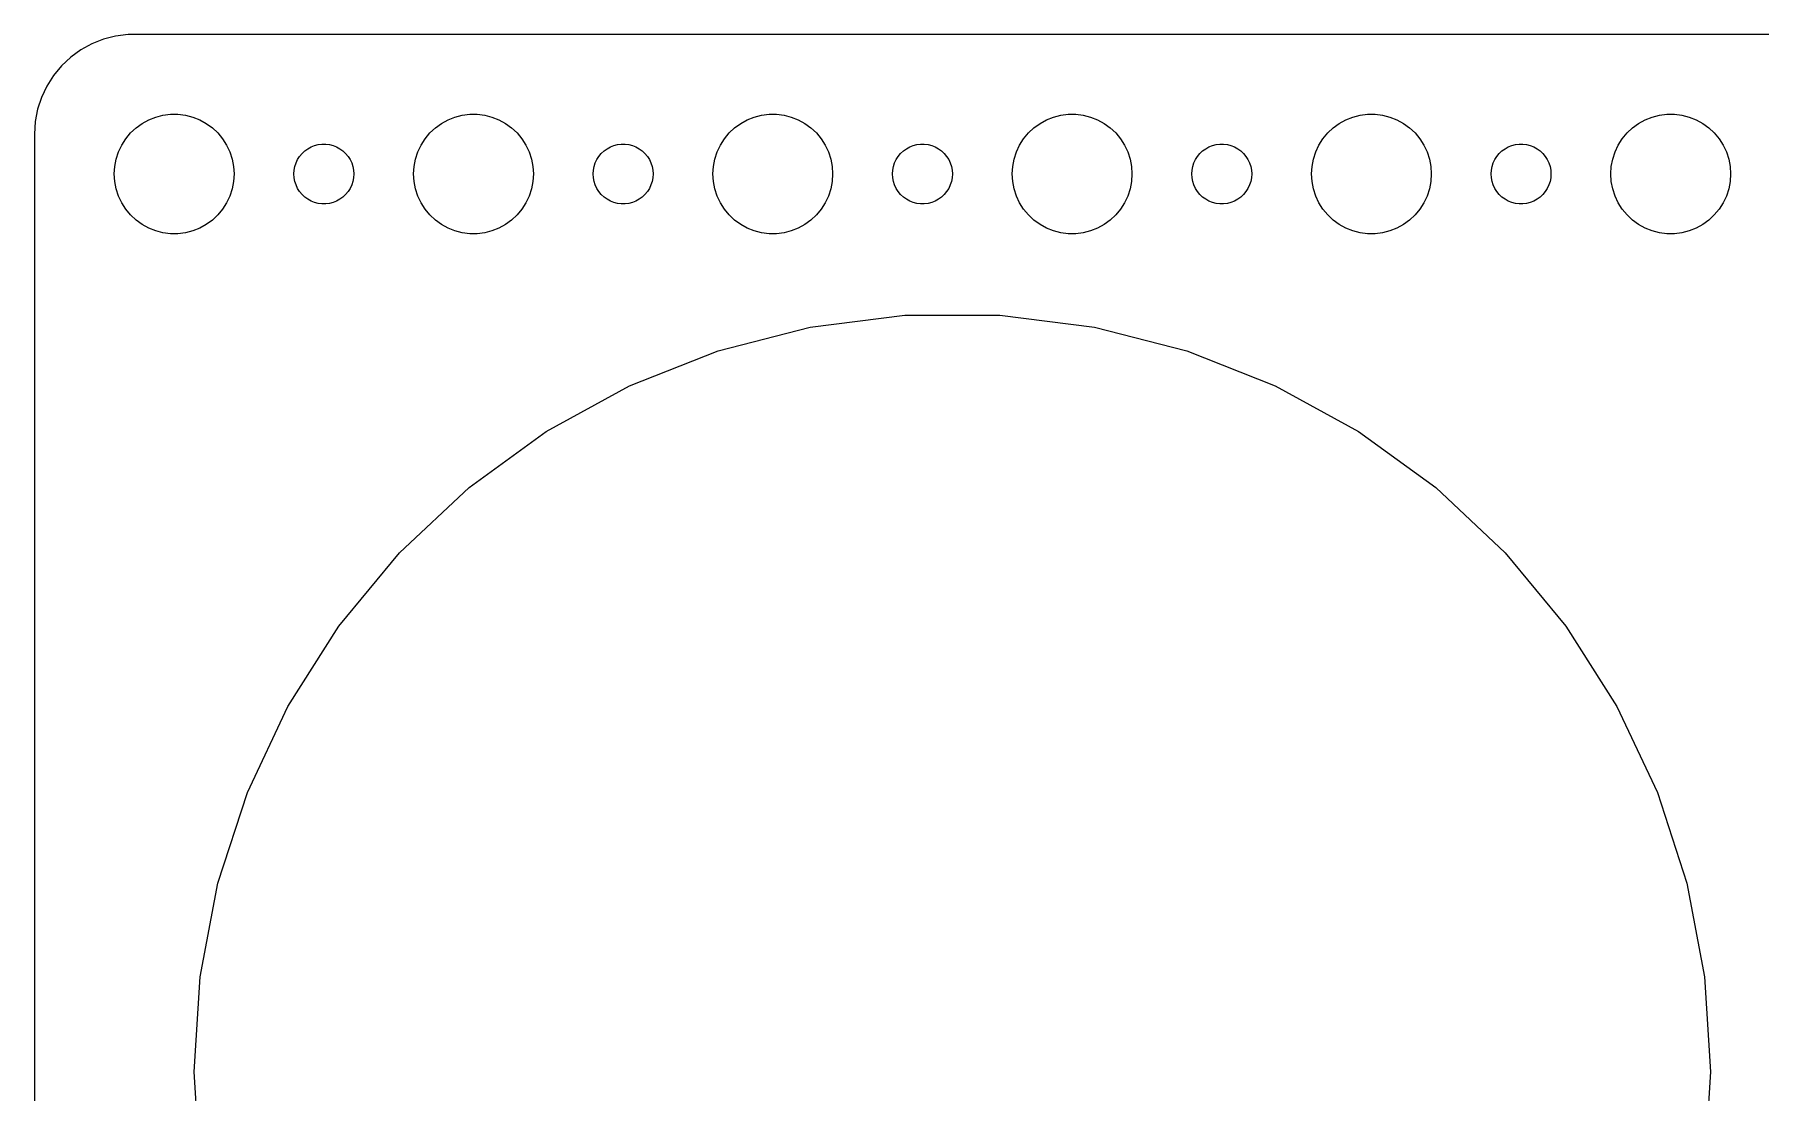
# Model space of a CAD drawing. Header units: metres. Extents: x -127 to 127, y -52 to 52.
# Drawn here: x -127 to -40.5, y -1 to 52 of the extents above; entities that cross this region are included whole.
import ezdxf

# ---------------------------------------------------------------- set-up
doc = ezdxf.new("R2010")
doc.units = ezdxf.units.M

msp = doc.modelspace()

# ---------------------------------------------------------------- linework, layer by layer
for p, q in [((-122.937, 51.9114), (-123.545, 51.7553)), ((-122.314, 51.9901), (-122.937, 51.9114)), ((122.314, 51.9901), (-122.314, 51.9901)), ((-124.679, 51.2216), (-125.187, 50.8526)), ((-124.129, 51.5241), (-124.679, 51.2216)), ((-123.545, 51.7553), (-124.129, 51.5241)), ((-125.645, 50.4227), (-126.045, 49.9389)), ((-125.187, 50.8526), (-125.645, 50.4227)), ((-126.382, 49.4088), (-126.649, 48.8406)), ((-126.045, 49.9389), (-126.382, 49.4088)), ((-126.649, 48.8406), (-126.843, 48.2434)), ((-126.961, 47.6267), (-127, 47)), ((-126.843, 48.2434), (-126.961, 47.6267)), ((-121.607, 47.533), (-121.277, 47.7145)), ((-121.277, 47.7145), (-120.927, 47.8532)), ((-120.927, 47.8532), (-120.562, 47.9469)), ((-120.562, 47.9469), (-120.188, 47.9941)), ((-120.188, 47.9941), (-119.812, 47.9941)), ((-119.812, 47.9941), (-119.438, 47.9469)), ((-119.438, 47.9469), (-119.073, 47.8532)), ((-119.073, 47.8532), (-118.723, 47.7145)), ((-118.723, 47.7145), (-118.393, 47.533)), ((-106.607, 47.533), (-106.277, 47.7145)), ((-106.277, 47.7145), (-105.927, 47.8532)), ((-105.927, 47.8532), (-105.562, 47.9469)), ((-105.562, 47.9469), (-105.188, 47.9941)), ((-105.188, 47.9941), (-104.812, 47.9941)), ((-104.812, 47.9941), (-104.438, 47.9469)), ((-104.438, 47.9469), (-104.073, 47.8532)), ((-104.073, 47.8532), (-103.723, 47.7145)), ((-103.723, 47.7145), (-103.393, 47.533)), ((-91.6075, 47.533), (-91.2773, 47.7145)), ((-91.2773, 47.7145), (-90.927, 47.8532)), ((-90.927, 47.8532), (-90.5621, 47.9469)), ((-90.5621, 47.9469), (-90.1884, 47.9941)), ((-90.1884, 47.9941), (-89.8116, 47.9941)), ((-89.8116, 47.9941), (-89.4379, 47.9469)), ((-89.4379, 47.9469), (-89.073, 47.8532)), ((-89.073, 47.8532), (-88.7227, 47.7145)), ((-88.7227, 47.7145), (-88.3925, 47.533)), ((-76.6075, 47.533), (-76.2773, 47.7145)), ((-76.2773, 47.7145), (-75.927, 47.8532)), ((-75.927, 47.8532), (-75.5621, 47.9469)), ((-75.5621, 47.9469), (-75.1884, 47.9941)), ((-75.1884, 47.9941), (-74.8116, 47.9941)), ((-74.8116, 47.9941), (-74.4379, 47.9469)), ((-74.4379, 47.9469), (-74.073, 47.8532)), ((-74.073, 47.8532), (-73.7227, 47.7145)), ((-73.7227, 47.7145), (-73.3925, 47.533)), ((-61.6075, 47.533), (-61.2773, 47.7145)), ((-61.2773, 47.7145), (-60.927, 47.8532)), ((-60.927, 47.8532), (-60.5621, 47.9469)), ((-60.5621, 47.9469), (-60.1884, 47.9941)), ((-60.1884, 47.9941), (-59.8116, 47.9941)), ((-59.8116, 47.9941), (-59.4379, 47.9469)), ((-59.4379, 47.9469), (-59.0729, 47.8532)), ((-59.0729, 47.8532), (-58.7227, 47.7145)), ((-58.7227, 47.7145), (-58.3925, 47.533)), ((-46.6075, 47.533), (-46.2773, 47.7145)), ((-46.2773, 47.7145), (-45.927, 47.8532)), ((-45.927, 47.8532), (-45.5621, 47.9469)), ((-45.5621, 47.9469), (-45.1884, 47.9941)), ((-45.1884, 47.9941), (-44.8116, 47.9941)), ((-44.8116, 47.9941), (-44.4379, 47.9469)), ((-44.4379, 47.9469), (-44.0729, 47.8532)), ((-44.0729, 47.8532), (-43.7227, 47.7145)), ((-43.7227, 47.7145), (-43.3925, 47.533)), ((-127, 47), (-127, -47)), ((-122.629, 46.4453), (-122.427, 46.7634)), ((-122.427, 46.7634), (-122.187, 47.0536)), ((-122.187, 47.0536), (-121.912, 47.3115)), ((-121.912, 47.3115), (-121.607, 47.533)), ((-118.393, 47.533), (-118.088, 47.3115)), ((-118.088, 47.3115), (-117.813, 47.0536)), ((-117.813, 47.0536), (-117.573, 46.7634)), ((-117.573, 46.7634), (-117.371, 46.4453)), ((-107.629, 46.4453), (-107.427, 46.7634)), ((-107.427, 46.7634), (-107.187, 47.0536)), ((-107.187, 47.0536), (-106.912, 47.3115)), ((-106.912, 47.3115), (-106.607, 47.533)), ((-103.393, 47.533), (-103.088, 47.3115)), ((-103.088, 47.3115), (-102.813, 47.0536)), ((-102.813, 47.0536), (-102.573, 46.7634)), ((-102.573, 46.7634), (-102.371, 46.4453)), ((-92.6289, 46.4453), (-92.427, 46.7634)), ((-92.427, 46.7634), (-92.1869, 47.0536)), ((-92.1869, 47.0536), (-91.9123, 47.3115)), ((-91.9123, 47.3115), (-91.6075, 47.533)), ((-88.3925, 47.533), (-88.0877, 47.3115)), ((-88.0877, 47.3115), (-87.8131, 47.0536)), ((-87.8131, 47.0536), (-87.573, 46.7634)), ((-87.573, 46.7634), (-87.3711, 46.4453)), ((-77.6289, 46.4453), (-77.427, 46.7634)), ((-77.427, 46.7634), (-77.1869, 47.0536)), ((-77.1869, 47.0536), (-76.9123, 47.3115)), ((-76.9123, 47.3115), (-76.6075, 47.533)), ((-73.3925, 47.533), (-73.0877, 47.3115)), ((-73.0877, 47.3115), (-72.8131, 47.0536)), ((-72.8131, 47.0536), (-72.573, 46.7634)), ((-72.573, 46.7634), (-72.3711, 46.4453)), ((-62.6289, 46.4453), (-62.427, 46.7634)), ((-62.427, 46.7634), (-62.1869, 47.0536)), ((-62.1869, 47.0536), (-61.9123, 47.3115)), ((-61.9123, 47.3115), (-61.6075, 47.533)), ((-58.3925, 47.533), (-58.0877, 47.3115)), ((-58.0877, 47.3115), (-57.8131, 47.0536)), ((-57.8131, 47.0536), (-57.5729, 46.7634)), ((-57.5729, 46.7634), (-57.3711, 46.4453)), ((-47.6289, 46.4453), (-47.427, 46.7634)), ((-47.427, 46.7634), (-47.1869, 47.0536)), ((-47.1869, 47.0536), (-46.9123, 47.3115)), ((-46.9123, 47.3115), (-46.6075, 47.533)), ((-43.3925, 47.533), (-43.0877, 47.3115)), ((-43.0877, 47.3115), (-42.8131, 47.0536)), ((-42.8131, 47.0536), (-42.5729, 46.7634)), ((-42.5729, 46.7634), (-42.3711, 46.4453)), ((-122.906, 45.7461), (-122.789, 46.1044)), ((-122.789, 46.1044), (-122.629, 46.4453)), ((-117.371, 46.4453), (-117.211, 46.1044)), ((-117.211, 46.1044), (-117.094, 45.7461)), ((-113.814, 45.7226), (-113.714, 45.8817)), ((-113.714, 45.8817), (-113.593, 46.0268)), ((-113.593, 46.0268), (-113.456, 46.1558)), ((-113.456, 46.1558), (-113.304, 46.2665)), ((-113.304, 46.2665), (-113.139, 46.3572)), ((-113.139, 46.3572), (-112.964, 46.4266)), ((-112.964, 46.4266), (-112.781, 46.4734)), ((-112.781, 46.4734), (-112.594, 46.497)), ((-112.594, 46.497), (-112.406, 46.497)), ((-112.406, 46.497), (-112.219, 46.4734)), ((-112.219, 46.4734), (-112.036, 46.4266)), ((-112.036, 46.4266), (-111.861, 46.3572)), ((-111.861, 46.3572), (-111.696, 46.2665)), ((-111.696, 46.2665), (-111.544, 46.1558)), ((-111.544, 46.1558), (-111.407, 46.0268)), ((-111.407, 46.0268), (-111.286, 45.8817)), ((-111.286, 45.8817), (-111.186, 45.7226)), ((-107.906, 45.7461), (-107.789, 46.1044)), ((-107.789, 46.1044), (-107.629, 46.4453)), ((-102.371, 46.4453), (-102.211, 46.1044)), ((-102.211, 46.1044), (-102.094, 45.7461)), ((-98.8145, 45.7226), (-98.7135, 45.8817)), ((-98.7135, 45.8817), (-98.5934, 46.0268)), ((-98.5934, 46.0268), (-98.4561, 46.1558)), ((-98.4561, 46.1558), (-98.3037, 46.2665)), ((-98.3037, 46.2665), (-98.1387, 46.3572)), ((-98.1387, 46.3572), (-97.9635, 46.4266)), ((-97.9635, 46.4266), (-97.7811, 46.4734)), ((-97.7811, 46.4734), (-97.5942, 46.497)), ((-97.5942, 46.497), (-97.4058, 46.497)), ((-97.4058, 46.497), (-97.2189, 46.4734)), ((-97.2189, 46.4734), (-97.0365, 46.4266)), ((-97.0365, 46.4266), (-96.8613, 46.3572)), ((-96.8613, 46.3572), (-96.6963, 46.2665)), ((-96.6963, 46.2665), (-96.5439, 46.1558)), ((-96.5439, 46.1558), (-96.4065, 46.0268)), ((-96.4065, 46.0268), (-96.2865, 45.8817)), ((-96.2865, 45.8817), (-96.1855, 45.7226)), ((-92.9057, 45.7461), (-92.7893, 46.1044)), ((-92.7893, 46.1044), (-92.6289, 46.4453)), ((-87.3711, 46.4453), (-87.2107, 46.1044)), ((-87.2107, 46.1044), (-87.0943, 45.7461)), ((-83.8145, 45.7226), (-83.7135, 45.8817)), ((-83.7135, 45.8817), (-83.5934, 46.0268)), ((-83.5934, 46.0268), (-83.4561, 46.1558)), ((-83.4561, 46.1558), (-83.3037, 46.2665)), ((-83.3037, 46.2665), (-83.1387, 46.3572)), ((-83.1387, 46.3572), (-82.9635, 46.4266)), ((-82.9635, 46.4266), (-82.7811, 46.4734)), ((-82.7811, 46.4734), (-82.5942, 46.497)), ((-82.5942, 46.497), (-82.4058, 46.497)), ((-82.4058, 46.497), (-82.2189, 46.4734)), ((-82.2189, 46.4734), (-82.0365, 46.4266)), ((-82.0365, 46.4266), (-81.8613, 46.3572)), ((-81.8613, 46.3572), (-81.6963, 46.2665)), ((-81.6963, 46.2665), (-81.5439, 46.1558)), ((-81.5439, 46.1558), (-81.4065, 46.0268)), ((-81.4065, 46.0268), (-81.2865, 45.8817)), ((-81.2865, 45.8817), (-81.1855, 45.7226)), ((-77.9057, 45.7461), (-77.7893, 46.1044)), ((-77.7893, 46.1044), (-77.6289, 46.4453)), ((-72.3711, 46.4453), (-72.2107, 46.1044)), ((-72.2107, 46.1044), (-72.0943, 45.7461)), ((-68.8145, 45.7226), (-68.7135, 45.8817)), ((-68.7135, 45.8817), (-68.5934, 46.0268)), ((-68.5934, 46.0268), (-68.4561, 46.1558)), ((-68.4561, 46.1558), (-68.3037, 46.2665)), ((-68.3037, 46.2665), (-68.1387, 46.3572)), ((-68.1387, 46.3572), (-67.9635, 46.4266)), ((-67.9635, 46.4266), (-67.7811, 46.4734)), ((-67.7811, 46.4734), (-67.5942, 46.497)), ((-67.5942, 46.497), (-67.4058, 46.497)), ((-67.4058, 46.497), (-67.2189, 46.4734)), ((-67.2189, 46.4734), (-67.0365, 46.4266)), ((-67.0365, 46.4266), (-66.8613, 46.3572)), ((-66.8613, 46.3572), (-66.6963, 46.2665)), ((-66.6963, 46.2665), (-66.5439, 46.1558)), ((-66.5439, 46.1558), (-66.4065, 46.0268)), ((-66.4065, 46.0268), (-66.2865, 45.8817)), ((-66.2865, 45.8817), (-66.1855, 45.7226)), ((-62.9057, 45.7461), (-62.7893, 46.1044)), ((-62.7893, 46.1044), (-62.6289, 46.4453)), ((-57.3711, 46.4453), (-57.2107, 46.1044)), ((-57.2107, 46.1044), (-57.0942, 45.7461)), ((-53.8145, 45.7226), (-53.7135, 45.8817)), ((-53.7135, 45.8817), (-53.5934, 46.0268)), ((-53.5934, 46.0268), (-53.4561, 46.1558)), ((-53.4561, 46.1558), (-53.3037, 46.2665)), ((-53.3037, 46.2665), (-53.1387, 46.3572)), ((-53.1387, 46.3572), (-52.9635, 46.4266)), ((-52.9635, 46.4266), (-52.7811, 46.4734)), ((-52.7811, 46.4734), (-52.5942, 46.497)), ((-52.5942, 46.497), (-52.4058, 46.497)), ((-52.4058, 46.497), (-52.2189, 46.4734)), ((-52.2189, 46.4734), (-52.0365, 46.4266)), ((-52.0365, 46.4266), (-51.8613, 46.3572)), ((-51.8613, 46.3572), (-51.6963, 46.2665)), ((-51.6963, 46.2665), (-51.5439, 46.1558)), ((-51.5439, 46.1558), (-51.4065, 46.0268)), ((-51.4065, 46.0268), (-51.2865, 45.8817)), ((-51.2865, 45.8817), (-51.1855, 45.7226)), ((-47.9057, 45.7461), (-47.7893, 46.1044)), ((-47.7893, 46.1044), (-47.6289, 46.4453)), ((-42.3711, 46.4453), (-42.2107, 46.1044)), ((-42.2107, 46.1044), (-42.0942, 45.7461)), ((-123, 45), (-122.976, 45.376)), ((-122.976, 44.624), (-123, 45)), ((-122.976, 45.376), (-122.906, 45.7461)), ((-117.094, 45.7461), (-117.024, 45.376)), ((-117.024, 45.376), (-117, 45)), ((-117, 45), (-117.024, 44.624)), ((-114, 45), (-113.988, 45.188)), ((-113.988, 44.812), (-114, 45)), ((-113.988, 45.188), (-113.953, 45.373)), ((-113.953, 45.373), (-113.895, 45.5522)), ((-113.895, 45.5522), (-113.814, 45.7226)), ((-111.186, 45.7226), (-111.105, 45.5522)), ((-111.105, 45.5522), (-111.047, 45.373)), ((-111.047, 45.373), (-111.012, 45.188)), ((-111.012, 45.188), (-111, 45)), ((-111, 45), (-111.012, 44.812)), ((-108, 45), (-107.976, 45.376)), ((-107.976, 44.624), (-108, 45)), ((-107.976, 45.376), (-107.906, 45.7461)), ((-102.094, 45.7461), (-102.024, 45.376)), ((-102.024, 45.376), (-102, 45)), ((-102, 45), (-102.024, 44.624)), ((-99, 45), (-98.9882, 45.188)), ((-98.9882, 44.812), (-99, 45)), ((-98.9882, 45.188), (-98.9529, 45.373)), ((-98.9529, 45.373), (-98.8947, 45.5522)), ((-98.8947, 45.5522), (-98.8145, 45.7226)), ((-96.1855, 45.7226), (-96.1053, 45.5522)), ((-96.1053, 45.5522), (-96.0471, 45.373)), ((-96.0471, 45.373), (-96.0118, 45.188)), ((-96.0118, 45.188), (-96, 45)), ((-96, 45), (-96.0118, 44.812)), ((-93, 45), (-92.9763, 45.376)), ((-92.9763, 44.624), (-93, 45)), ((-92.9763, 45.376), (-92.9057, 45.7461)), ((-87.0943, 45.7461), (-87.0237, 45.376)), ((-87.0237, 45.376), (-87, 45)), ((-87, 45), (-87.0237, 44.624)), ((-84, 45), (-83.9882, 45.188)), ((-83.9882, 44.812), (-84, 45)), ((-83.9882, 45.188), (-83.9529, 45.373)), ((-83.9529, 45.373), (-83.8947, 45.5522)), ((-83.8947, 45.5522), (-83.8145, 45.7226)), ((-81.1855, 45.7226), (-81.1053, 45.5522)), ((-81.1053, 45.5522), (-81.0471, 45.373)), ((-81.0471, 45.373), (-81.0118, 45.188)), ((-81.0118, 45.188), (-81, 45)), ((-81, 45), (-81.0118, 44.812)), ((-78, 45), (-77.9763, 45.376)), ((-77.9763, 44.624), (-78, 45)), ((-77.9763, 45.376), (-77.9057, 45.7461)), ((-72.0943, 45.7461), (-72.0237, 45.376)), ((-72.0237, 45.376), (-72, 45)), ((-72, 45), (-72.0237, 44.624)), ((-69, 45), (-68.9882, 45.188)), ((-68.9882, 44.812), (-69, 45)), ((-68.9882, 45.188), (-68.9529, 45.373)), ((-68.9529, 45.373), (-68.8947, 45.5522)), ((-68.8947, 45.5522), (-68.8145, 45.7226)), ((-66.1855, 45.7226), (-66.1053, 45.5522)), ((-66.1053, 45.5522), (-66.0471, 45.373)), ((-66.0471, 45.373), (-66.0118, 45.188)), ((-66.0118, 45.188), (-66, 45)), ((-66, 45), (-66.0118, 44.812)), ((-63, 45), (-62.9763, 45.376)), ((-62.9763, 44.624), (-63, 45)), ((-62.9763, 45.376), (-62.9057, 45.7461)), ((-57.0942, 45.7461), (-57.0237, 45.376)), ((-57.0237, 45.376), (-57, 45)), ((-57, 45), (-57.0237, 44.624)), ((-54, 45), (-53.9882, 45.188)), ((-53.9882, 44.812), (-54, 45)), ((-53.9882, 45.188), (-53.9529, 45.373)), ((-53.9529, 45.373), (-53.8947, 45.5522)), ((-53.8947, 45.5522), (-53.8145, 45.7226)), ((-51.1855, 45.7226), (-51.1053, 45.5522)), ((-51.1053, 45.5522), (-51.0471, 45.373)), ((-51.0471, 45.373), (-51.0118, 45.188)), ((-51.0118, 45.188), (-51, 45)), ((-51, 45), (-51.0118, 44.812)), ((-48, 45), (-47.9763, 45.376)), ((-47.9763, 44.624), (-48, 45)), ((-47.9763, 45.376), (-47.9057, 45.7461)), ((-42.0942, 45.7461), (-42.0237, 45.376)), ((-42.0237, 45.376), (-42, 45)), ((-42, 45), (-42.0237, 44.624)), ((-122.906, 44.2539), (-122.976, 44.624)), ((-122.789, 43.8956), (-122.906, 44.2539)), ((-117.094, 44.2539), (-117.211, 43.8956)), ((-117.024, 44.624), (-117.094, 44.2539)), ((-113.953, 44.627), (-113.988, 44.812)), ((-113.895, 44.4478), (-113.953, 44.627)), ((-113.814, 44.2774), (-113.895, 44.4478)), ((-113.714, 44.1183), (-113.814, 44.2774)), ((-113.593, 43.9732), (-113.714, 44.1183)), ((-111.286, 44.1183), (-111.407, 43.9732)), ((-111.186, 44.2774), (-111.286, 44.1183)), ((-111.105, 44.4478), (-111.186, 44.2774)), ((-111.047, 44.627), (-111.105, 44.4478)), ((-111.012, 44.812), (-111.047, 44.627)), ((-107.906, 44.2539), (-107.976, 44.624)), ((-107.789, 43.8956), (-107.906, 44.2539)), ((-102.094, 44.2539), (-102.211, 43.8956)), ((-102.024, 44.624), (-102.094, 44.2539)), ((-98.9529, 44.627), (-98.9882, 44.812)), ((-98.8947, 44.4478), (-98.9529, 44.627)), ((-98.8145, 44.2774), (-98.8947, 44.4478)), ((-98.7135, 44.1183), (-98.8145, 44.2774)), ((-98.5934, 43.9732), (-98.7135, 44.1183)), ((-96.2865, 44.1183), (-96.4065, 43.9732)), ((-96.1855, 44.2774), (-96.2865, 44.1183)), ((-96.1053, 44.4478), (-96.1855, 44.2774)), ((-96.0471, 44.627), (-96.1053, 44.4478)), ((-96.0118, 44.812), (-96.0471, 44.627)), ((-92.9057, 44.2539), (-92.9763, 44.624)), ((-92.7893, 43.8956), (-92.9057, 44.2539)), ((-87.0943, 44.2539), (-87.2107, 43.8956)), ((-87.0237, 44.624), (-87.0943, 44.2539)), ((-83.9529, 44.627), (-83.9882, 44.812)), ((-83.8947, 44.4478), (-83.9529, 44.627)), ((-83.8145, 44.2774), (-83.8947, 44.4478)), ((-83.7135, 44.1183), (-83.8145, 44.2774)), ((-83.5934, 43.9732), (-83.7135, 44.1183)), ((-81.2865, 44.1183), (-81.4065, 43.9732)), ((-81.1855, 44.2774), (-81.2865, 44.1183)), ((-81.1053, 44.4478), (-81.1855, 44.2774)), ((-81.0471, 44.627), (-81.1053, 44.4478)), ((-81.0118, 44.812), (-81.0471, 44.627)), ((-77.9057, 44.2539), (-77.9763, 44.624)), ((-77.7893, 43.8956), (-77.9057, 44.2539)), ((-72.0943, 44.2539), (-72.2107, 43.8956)), ((-72.0237, 44.624), (-72.0943, 44.2539)), ((-68.9529, 44.627), (-68.9882, 44.812)), ((-68.8947, 44.4478), (-68.9529, 44.627)), ((-68.8145, 44.2774), (-68.8947, 44.4478)), ((-68.7135, 44.1183), (-68.8145, 44.2774)), ((-68.5934, 43.9732), (-68.7135, 44.1183)), ((-66.2865, 44.1183), (-66.4065, 43.9732)), ((-66.1855, 44.2774), (-66.2865, 44.1183)), ((-66.1053, 44.4478), (-66.1855, 44.2774)), ((-66.0471, 44.627), (-66.1053, 44.4478)), ((-66.0118, 44.812), (-66.0471, 44.627)), ((-62.9057, 44.2539), (-62.9763, 44.624)), ((-62.7893, 43.8956), (-62.9057, 44.2539)), ((-57.0942, 44.2539), (-57.2107, 43.8956)), ((-57.0237, 44.624), (-57.0942, 44.2539)), ((-53.9529, 44.627), (-53.9882, 44.812)), ((-53.8947, 44.4478), (-53.9529, 44.627)), ((-53.8145, 44.2774), (-53.8947, 44.4478)), ((-53.7135, 44.1183), (-53.8145, 44.2774)), ((-53.5934, 43.9732), (-53.7135, 44.1183)), ((-51.2865, 44.1183), (-51.4065, 43.9732)), ((-51.1855, 44.2774), (-51.2865, 44.1183)), ((-51.1053, 44.4478), (-51.1855, 44.2774)), ((-51.0471, 44.627), (-51.1053, 44.4478)), ((-51.0118, 44.812), (-51.0471, 44.627)), ((-47.9057, 44.2539), (-47.9763, 44.624)), ((-47.7893, 43.8956), (-47.9057, 44.2539)), ((-42.0942, 44.2539), (-42.2107, 43.8956)), ((-42.0237, 44.624), (-42.0942, 44.2539)), ((-122.629, 43.5547), (-122.789, 43.8956)), ((-122.427, 43.2366), (-122.629, 43.5547)), ((-117.371, 43.5547), (-117.573, 43.2366)), ((-117.211, 43.8956), (-117.371, 43.5547)), ((-113.456, 43.8442), (-113.593, 43.9732)), ((-113.304, 43.7335), (-113.456, 43.8442)), ((-113.139, 43.6428), (-113.304, 43.7335)), ((-112.964, 43.5734), (-113.139, 43.6428)), ((-112.781, 43.5266), (-112.964, 43.5734)), ((-112.594, 43.503), (-112.781, 43.5266)), ((-112.406, 43.503), (-112.594, 43.503)), ((-112.219, 43.5266), (-112.406, 43.503)), ((-112.036, 43.5734), (-112.219, 43.5266)), ((-111.861, 43.6428), (-112.036, 43.5734)), ((-111.696, 43.7335), (-111.861, 43.6428)), ((-111.544, 43.8442), (-111.696, 43.7335)), ((-111.407, 43.9732), (-111.544, 43.8442)), ((-107.629, 43.5547), (-107.789, 43.8956)), ((-107.427, 43.2366), (-107.629, 43.5547)), ((-102.371, 43.5547), (-102.573, 43.2366)), ((-102.211, 43.8956), (-102.371, 43.5547)), ((-98.4561, 43.8442), (-98.5934, 43.9732)), ((-98.3037, 43.7335), (-98.4561, 43.8442)), ((-98.1387, 43.6428), (-98.3037, 43.7335)), ((-97.9635, 43.5734), (-98.1387, 43.6428)), ((-97.7811, 43.5266), (-97.9635, 43.5734)), ((-97.5942, 43.503), (-97.7811, 43.5266)), ((-97.4058, 43.503), (-97.5942, 43.503)), ((-97.2189, 43.5266), (-97.4058, 43.503)), ((-97.0365, 43.5734), (-97.2189, 43.5266)), ((-96.8613, 43.6428), (-97.0365, 43.5734)), ((-96.6963, 43.7335), (-96.8613, 43.6428)), ((-96.5439, 43.8442), (-96.6963, 43.7335)), ((-96.4065, 43.9732), (-96.5439, 43.8442)), ((-92.6289, 43.5547), (-92.7893, 43.8956)), ((-92.427, 43.2366), (-92.6289, 43.5547)), ((-87.3711, 43.5547), (-87.573, 43.2366)), ((-87.2107, 43.8956), (-87.3711, 43.5547)), ((-83.4561, 43.8442), (-83.5934, 43.9732)), ((-83.3037, 43.7335), (-83.4561, 43.8442)), ((-83.1387, 43.6428), (-83.3037, 43.7335)), ((-82.9635, 43.5734), (-83.1387, 43.6428)), ((-82.7811, 43.5266), (-82.9635, 43.5734)), ((-82.5942, 43.503), (-82.7811, 43.5266)), ((-82.4058, 43.503), (-82.5942, 43.503)), ((-82.2189, 43.5266), (-82.4058, 43.503)), ((-82.0365, 43.5734), (-82.2189, 43.5266)), ((-81.8613, 43.6428), (-82.0365, 43.5734)), ((-81.6963, 43.7335), (-81.8613, 43.6428)), ((-81.5439, 43.8442), (-81.6963, 43.7335)), ((-81.4065, 43.9732), (-81.5439, 43.8442)), ((-77.6289, 43.5547), (-77.7893, 43.8956)), ((-77.427, 43.2366), (-77.6289, 43.5547)), ((-72.3711, 43.5547), (-72.573, 43.2366)), ((-72.2107, 43.8956), (-72.3711, 43.5547)), ((-68.4561, 43.8442), (-68.5934, 43.9732)), ((-68.3037, 43.7335), (-68.4561, 43.8442)), ((-68.1387, 43.6428), (-68.3037, 43.7335)), ((-67.9635, 43.5734), (-68.1387, 43.6428)), ((-67.7811, 43.5266), (-67.9635, 43.5734)), ((-67.5942, 43.503), (-67.7811, 43.5266)), ((-67.4058, 43.503), (-67.5942, 43.503)), ((-67.2189, 43.5266), (-67.4058, 43.503)), ((-67.0365, 43.5734), (-67.2189, 43.5266)), ((-66.8613, 43.6428), (-67.0365, 43.5734)), ((-66.6963, 43.7335), (-66.8613, 43.6428)), ((-66.5439, 43.8442), (-66.6963, 43.7335)), ((-66.4065, 43.9732), (-66.5439, 43.8442)), ((-62.6289, 43.5547), (-62.7893, 43.8956)), ((-62.427, 43.2366), (-62.6289, 43.5547)), ((-57.3711, 43.5547), (-57.5729, 43.2366)), ((-57.2107, 43.8956), (-57.3711, 43.5547)), ((-53.4561, 43.8442), (-53.5934, 43.9732)), ((-53.3037, 43.7335), (-53.4561, 43.8442)), ((-53.1387, 43.6428), (-53.3037, 43.7335)), ((-52.9635, 43.5734), (-53.1387, 43.6428)), ((-52.7811, 43.5266), (-52.9635, 43.5734)), ((-52.5942, 43.503), (-52.7811, 43.5266)), ((-52.4058, 43.503), (-52.5942, 43.503)), ((-52.2189, 43.5266), (-52.4058, 43.503)), ((-52.0365, 43.5734), (-52.2189, 43.5266)), ((-51.8613, 43.6428), (-52.0365, 43.5734)), ((-51.6963, 43.7335), (-51.8613, 43.6428)), ((-51.5439, 43.8442), (-51.6963, 43.7335)), ((-51.4065, 43.9732), (-51.5439, 43.8442)), ((-47.6289, 43.5547), (-47.7893, 43.8956)), ((-47.427, 43.2366), (-47.6289, 43.5547)), ((-42.3711, 43.5547), (-42.5729, 43.2366)), ((-42.2107, 43.8956), (-42.3711, 43.5547)), ((-122.187, 42.9464), (-122.427, 43.2366)), ((-121.912, 42.6885), (-122.187, 42.9464)), ((-121.607, 42.467), (-121.912, 42.6885)), ((-121.277, 42.2855), (-121.607, 42.467)), ((-118.393, 42.467), (-118.723, 42.2855)), ((-118.088, 42.6885), (-118.393, 42.467)), ((-117.813, 42.9464), (-118.088, 42.6885)), ((-117.573, 43.2366), (-117.813, 42.9464)), ((-107.187, 42.9464), (-107.427, 43.2366)), ((-106.912, 42.6885), (-107.187, 42.9464)), ((-106.607, 42.467), (-106.912, 42.6885)), ((-106.277, 42.2855), (-106.607, 42.467)), ((-103.393, 42.467), (-103.723, 42.2855)), ((-103.088, 42.6885), (-103.393, 42.467)), ((-102.813, 42.9464), (-103.088, 42.6885)), ((-102.573, 43.2366), (-102.813, 42.9464)), ((-92.1869, 42.9464), (-92.427, 43.2366)), ((-91.9123, 42.6885), (-92.1869, 42.9464)), ((-91.6075, 42.467), (-91.9123, 42.6885)), ((-91.2773, 42.2855), (-91.6075, 42.467)), ((-88.3925, 42.467), (-88.7227, 42.2855)), ((-88.0877, 42.6885), (-88.3925, 42.467)), ((-87.8131, 42.9464), (-88.0877, 42.6885)), ((-87.573, 43.2366), (-87.8131, 42.9464)), ((-77.1869, 42.9464), (-77.427, 43.2366)), ((-76.9123, 42.6885), (-77.1869, 42.9464)), ((-76.6075, 42.467), (-76.9123, 42.6885)), ((-76.2773, 42.2855), (-76.6075, 42.467)), ((-73.3925, 42.467), (-73.7227, 42.2855)), ((-73.0877, 42.6885), (-73.3925, 42.467)), ((-72.8131, 42.9464), (-73.0877, 42.6885)), ((-72.573, 43.2366), (-72.8131, 42.9464)), ((-62.1869, 42.9464), (-62.427, 43.2366)), ((-61.9123, 42.6885), (-62.1869, 42.9464)), ((-61.6075, 42.467), (-61.9123, 42.6885)), ((-61.2773, 42.2855), (-61.6075, 42.467)), ((-58.3925, 42.467), (-58.7227, 42.2855)), ((-58.0877, 42.6885), (-58.3925, 42.467)), ((-57.8131, 42.9464), (-58.0877, 42.6885)), ((-57.5729, 43.2366), (-57.8131, 42.9464)), ((-47.1869, 42.9464), (-47.427, 43.2366)), ((-46.9123, 42.6885), (-47.1869, 42.9464)), ((-46.6075, 42.467), (-46.9123, 42.6885)), ((-46.2773, 42.2855), (-46.6075, 42.467)), ((-43.3925, 42.467), (-43.7227, 42.2855)), ((-43.0877, 42.6885), (-43.3925, 42.467)), ((-42.8131, 42.9464), (-43.0877, 42.6885)), ((-42.5729, 43.2366), (-42.8131, 42.9464)), ((-120.927, 42.1468), (-121.277, 42.2855)), ((-120.562, 42.0531), (-120.927, 42.1468)), ((-120.188, 42.0059), (-120.562, 42.0531)), ((-119.812, 42.0059), (-120.188, 42.0059)), ((-119.438, 42.0531), (-119.812, 42.0059)), ((-119.073, 42.1468), (-119.438, 42.0531)), ((-118.723, 42.2855), (-119.073, 42.1468)), ((-105.927, 42.1468), (-106.277, 42.2855)), ((-105.562, 42.0531), (-105.927, 42.1468)), ((-105.188, 42.0059), (-105.562, 42.0531)), ((-104.812, 42.0059), (-105.188, 42.0059)), ((-104.438, 42.0531), (-104.812, 42.0059)), ((-104.073, 42.1468), (-104.438, 42.0531)), ((-103.723, 42.2855), (-104.073, 42.1468)), ((-90.927, 42.1468), (-91.2773, 42.2855)), ((-90.5621, 42.0531), (-90.927, 42.1468)), ((-90.1884, 42.0059), (-90.5621, 42.0531)), ((-89.8116, 42.0059), (-90.1884, 42.0059)), ((-89.4379, 42.0531), (-89.8116, 42.0059)), ((-89.073, 42.1468), (-89.4379, 42.0531)), ((-88.7227, 42.2855), (-89.073, 42.1468)), ((-75.927, 42.1468), (-76.2773, 42.2855)), ((-75.5621, 42.0531), (-75.927, 42.1468)), ((-75.1884, 42.0059), (-75.5621, 42.0531)), ((-74.8116, 42.0059), (-75.1884, 42.0059)), ((-74.4379, 42.0531), (-74.8116, 42.0059)), ((-74.073, 42.1468), (-74.4379, 42.0531)), ((-73.7227, 42.2855), (-74.073, 42.1468)), ((-60.927, 42.1468), (-61.2773, 42.2855)), ((-60.5621, 42.0531), (-60.927, 42.1468)), ((-60.1884, 42.0059), (-60.5621, 42.0531)), ((-59.8116, 42.0059), (-60.1884, 42.0059)), ((-59.4379, 42.0531), (-59.8116, 42.0059)), ((-59.0729, 42.1468), (-59.4379, 42.0531)), ((-58.7227, 42.2855), (-59.0729, 42.1468)), ((-45.927, 42.1468), (-46.2773, 42.2855)), ((-45.5621, 42.0531), (-45.927, 42.1468)), ((-45.1884, 42.0059), (-45.5621, 42.0531)), ((-44.8116, 42.0059), (-45.1884, 42.0059)), ((-44.4379, 42.0531), (-44.8116, 42.0059)), ((-44.0729, 42.1468), (-44.4379, 42.0531)), ((-43.7227, 42.2855), (-44.0729, 42.1468)), ((-92.7426, 36.1401), (-88.1205, 37.3269)), ((-88.1205, 37.3269), (-83.386, 37.925)), ((-83.386, 37.925), (-78.614, 37.925)), ((-78.614, 37.925), (-73.8795, 37.3269)), ((-73.8795, 37.3269), (-69.2574, 36.1401)), ((-97.1796, 34.3834), (-92.7426, 36.1401)), ((-69.2574, 36.1401), (-64.8204, 34.3834)), ((-101.361, 32.0845), (-97.1796, 34.3834)), ((-64.8204, 34.3834), (-60.6386, 32.0845)), ((-105.222, 29.2795), (-101.361, 32.0845)), ((-60.6386, 32.0845), (-56.7779, 29.2795)), ((-108.701, 26.0128), (-105.222, 29.2795)), ((-56.7779, 29.2795), (-53.2992, 26.0128)), ((-111.743, 22.3358), (-108.701, 26.0128)), ((-53.2992, 26.0128), (-50.2574, 22.3358)), ((-114.3, 18.3066), (-111.743, 22.3358)), ((-50.2574, 22.3358), (-47.7003, 18.3066)), ((-116.331, 13.9887), (-114.3, 18.3066)), ((-47.7003, 18.3066), (-45.6685, 13.9887)), ((-117.806, 9.45021), (-116.331, 13.9887)), ((-45.6685, 13.9887), (-44.1938, 9.45021)), ((-118.7, 4.76265), (-117.806, 9.45021)), ((-44.1938, 9.45021), (-43.2996, 4.76265)), ((-119, 0), (-118.7, 4.76265)), ((-43.2996, 4.76265), (-43, 0)), ((-118.7, -4.76265), (-119, 0)), ((-43, 0), (-43.2996, -4.76265))]:
    msp.add_line(p, q)

doc.saveas('drawing.dxf')
